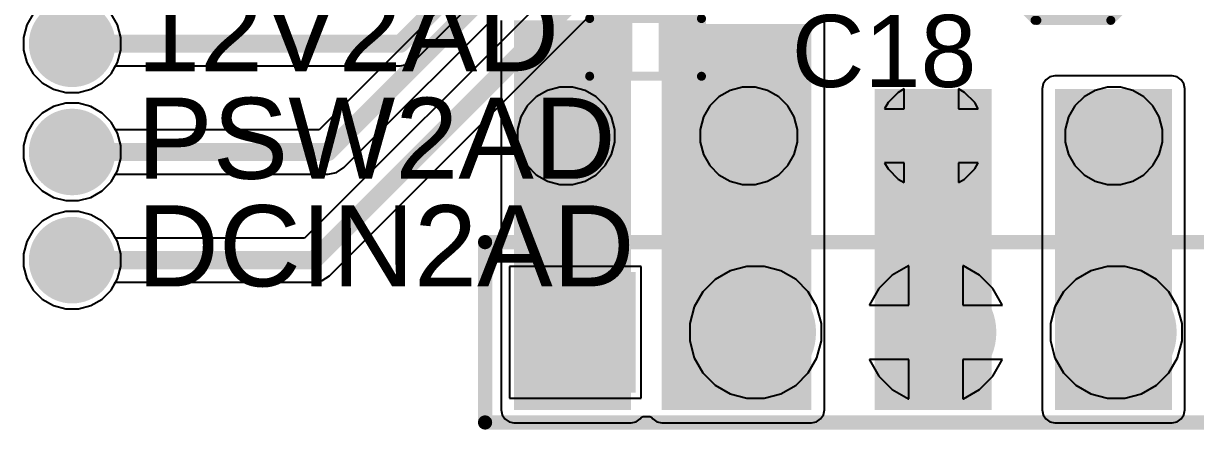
# Model space of a CAD drawing. Header units: millimetres. Extents: x 0 to 215, y 0 to 215.
# Drawn here: x 1.544 to 2.194, y 1.746 to 1.971 of the extents above; entities that cross this region are included whole.
import ezdxf

# ---------------------------------------------------------------- set-up
doc = ezdxf.new("R2010")
doc.units = ezdxf.units.MM
doc.header["$MEASUREMENT"] = 0
for name, color, linetype in [('BottomLayer', 5, 'Continuous'), ('BottomSolder', 6, 'Continuous'), ('MultiLayer', 9, 'Continuous'), ('PadHoleLayer', 156, 'Continuous'), ('TopLayer', 1, 'Continuous'), ('TopOverlay', 2, 'Continuous'), ('TopPaste', 8, 'Continuous'), ('TopSolder', 216, 'Continuous')]:
    doc.layers.add(name, color=color, linetype=linetype)
doc.styles.add('Arial', font='', dxfattribs={"height": 0.2})
doc.styles.get('Arial').set_extended_font_data('Arial')

# ---------------------------------------------------------------- blocks, each defined once
blk = doc.blocks.new('R___0402_59')
at = {"layer": 'TopLayer'}
for points in [[(-0.0275, -0.0125), (-0.0275, 0.0125), (-0.0095, 0.0125), (-0.0095, -0.0125)], [(0.0095, -0.0125), (0.0095, 0.0125), (0.0275, 0.0125), (0.0275, -0.0125)]]:
    blk.add_hatch(color=1, dxfattribs=at).paths.add_polyline_path(points)
at = {"layer": 'TopPaste'}
for points in [[(-0.0275, -0.0125), (-0.0275, 0.0125), (-0.0095, 0.0125), (-0.0095, -0.0125)], [(0.0095, -0.0125), (0.0095, 0.0125), (0.0275, 0.0125), (0.0275, -0.0125)]]:
    blk.add_hatch(color=8, dxfattribs=at).paths.add_polyline_path(points)
at = {"layer": 'TopSolder'}
for points in [[(-0.02967, -0.01467), (-0.02967, 0.01467), (-0.00733, 0.01467), (-0.00733, -0.01467)], [(0.00733, -0.01467), (0.00733, 0.01467), (0.02967, 0.01467), (0.02967, -0.01467)]]:
    blk.add_hatch(color=216, dxfattribs=at).paths.add_polyline_path(points)
at = {"layer": 'TopOverlay'}
for points, const_width in [([(-0.031, -0.016), (-0.031, 0.016)], 0.005), ([(-0.031, 0.016), (0.031, 0.016)], 0.005), ([(0.031, -0.016), (0.031, 0.016)], 0.005), ([(-0.031, -0.016), (0.031, -0.016)], 0.005), ([(-0.032, -0.017), (0.032, -0.017)], 0.000127)]:
    blk.add_lwpolyline(points, dxfattribs=dict(at, const_width=const_width))
for points, const_width in [([(-0.03225, 0.016, 1), (-0.02975, 0.016, 1)], 0.0025), ([(-0.03225, 0.016, 1), (-0.02975, 0.016, 1)], 0.0025), ([(0.02975, 0.016, 1), (0.03225, 0.016, 1)], 0.0025), ([(0.02975, 0.016, 1), (0.03225, 0.016, 1)], 0.0025), ([(-0.03225, -0.016, 1), (-0.02975, -0.016, 1)], 0.0025), ([(-0.03225, -0.016, 1), (-0.02975, -0.016, 1)], 0.0025), ([(-0.03203, -0.017, 1), (-0.03197, -0.017, 1)], 0.0000635), ([(0.02975, -0.016, 1), (0.03225, -0.016, 1)], 0.0025), ([(0.02975, -0.016, 1), (0.03225, -0.016, 1)], 0.0025), ([(0.03197, -0.017, 1), (0.03203, -0.017, 1)], 0.0000635)]:
    blk.add_lwpolyline(points, format="xyb", close=True, dxfattribs=dict(at, const_width=const_width))
blk = doc.blocks.new('T____P______TH_1_8___H_________0_92___109')
at = {"layer": 'BottomLayer'}
h = blk.add_hatch(color=5, dxfattribs=at)
edge = h.paths.add_edge_path()
edge.add_arc((0, 0), 0.02, 0, 360)
at = {"layer": 'BottomSolder'}
h = blk.add_hatch(color=6, dxfattribs=at)
edge = h.paths.add_edge_path()
edge.add_arc((0, 0), 0.024, 0, 360)
at = {"layer": 'MultiLayer'}
h = blk.add_hatch(color=9, dxfattribs=at)
edge = h.paths.add_edge_path()
edge.add_arc((0, 0), 0.02, 0, 360)
at = {"layer": 'PadHoleLayer'}
h = blk.add_hatch(color=156, dxfattribs=at)
edge = h.paths.add_edge_path()
edge.add_arc((0, 0), 0.01, 0, 360)
at = {"layer": 'TopLayer'}
h = blk.add_hatch(color=1, dxfattribs=at)
edge = h.paths.add_edge_path()
edge.add_arc((0, 0), 0.02, 0, 360)
at = {"layer": 'TopSolder'}
h = blk.add_hatch(color=216, dxfattribs=at)
edge = h.paths.add_edge_path()
edge.add_arc((0, 0), 0.024, 0, 360)
blk = doc.blocks.new('T____P______TH_1_8___H_________0_92___111')
at = {"layer": 'BottomLayer'}
h = blk.add_hatch(color=5, dxfattribs=at)
edge = h.paths.add_edge_path()
edge.add_arc((0, 0), 0.02, 0, 360)
at = {"layer": 'BottomSolder'}
h = blk.add_hatch(color=6, dxfattribs=at)
edge = h.paths.add_edge_path()
edge.add_arc((0, 0), 0.024, 0, 360)
at = {"layer": 'MultiLayer'}
h = blk.add_hatch(color=9, dxfattribs=at)
edge = h.paths.add_edge_path()
edge.add_arc((0, 0), 0.02, 0, 360)
at = {"layer": 'PadHoleLayer'}
h = blk.add_hatch(color=156, dxfattribs=at)
edge = h.paths.add_edge_path()
edge.add_arc((0, 0), 0.01, 0, 360)
at = {"layer": 'TopLayer'}
h = blk.add_hatch(color=1, dxfattribs=at)
edge = h.paths.add_edge_path()
edge.add_arc((0, 0), 0.02, 0, 360)
at = {"layer": 'TopSolder'}
h = blk.add_hatch(color=216, dxfattribs=at)
edge = h.paths.add_edge_path()
edge.add_arc((0, 0), 0.024, 0, 360)
blk = doc.blocks.new('T____P______TH_1_8___H_________0_92___114')
at = {"layer": 'BottomLayer'}
blk.add_hatch(color=5, dxfattribs=at).paths.add_polyline_path([(0.01772, 0.03543), (-0.01772, 0.03543), (-0.03543, 0.01772), (-0.03543, -0.01772), (-0.01772, -0.03543), (0.01772, -0.03543), (0.03543, -0.01772), (0.03543, 0.01772)])
at = {"layer": 'BottomSolder'}
blk.add_hatch(color=6, dxfattribs=at).paths.add_polyline_path([(0.01972, 0.03943), (-0.01972, 0.03943), (-0.03943, 0.01972), (-0.03943, -0.01972), (-0.01972, -0.03943), (0.01972, -0.03943), (0.03943, -0.01972), (0.03943, 0.01972)])
at = {"layer": 'MultiLayer'}
blk.add_hatch(color=9, dxfattribs=at).paths.add_polyline_path([(0.01772, 0.03543), (-0.01772, 0.03543), (-0.03543, 0.01772), (-0.03543, -0.01772), (-0.01772, -0.03543), (0.01772, -0.03543), (0.03543, -0.01772), (0.03543, 0.01772)])
at = {"layer": 'PadHoleLayer'}
h = blk.add_hatch(color=156, dxfattribs=at)
edge = h.paths.add_edge_path()
edge.add_arc((0, 0), 0.01811, 0, 360)
at = {"layer": 'TopLayer'}
blk.add_hatch(color=1, dxfattribs=at).paths.add_polyline_path([(0.01772, 0.03543), (-0.01772, 0.03543), (-0.03543, 0.01772), (-0.03543, -0.01772), (-0.01772, -0.03543), (0.01772, -0.03543), (0.03543, -0.01772), (0.03543, 0.01772)])
at = {"layer": 'TopSolder'}
blk.add_hatch(color=216, dxfattribs=at).paths.add_polyline_path([(0.01972, 0.03943), (-0.01972, 0.03943), (-0.03943, 0.01972), (-0.03943, -0.01972), (-0.01972, -0.03943), (0.01972, -0.03943), (0.03943, -0.01972), (0.03943, 0.01972)])
at = {"layer": 'TopOverlay', "const_width": 0.005}
for points in [[(-0.041, 0.021), (-0.02, 0.042)], [(-0.02, 0.042), (0.02, 0.042)], [(0.02, 0.042), (0.041, 0.021)], [(-0.041, -0.021), (-0.041, 0.021)], [(0.041, -0.021), (0.041, 0.021)], [(-0.041, -0.021), (-0.021, -0.041)], [(0.021, -0.041), (0.041, -0.021)], [(-0.02, -0.041), (0.021, -0.041)]]:
    blk.add_lwpolyline(points, dxfattribs=at)
at = {"layer": 'TopOverlay', "const_width": 0.0025}
for points in [[(-0.02125, 0.042, 1), (-0.01875, 0.042, 1)], [(-0.02125, 0.042, 1), (-0.01875, 0.042, 1)], [(0.01875, 0.042, 1), (0.02125, 0.042, 1)], [(0.01875, 0.042, 1), (0.02125, 0.042, 1)], [(-0.04225, 0.021, 1), (-0.03975, 0.021, 1)], [(-0.04225, 0.021, 1), (-0.03975, 0.021, 1)], [(0.03975, 0.021, 1), (0.04225, 0.021, 1)], [(0.03975, 0.021, 1), (0.04225, 0.021, 1)], [(-0.04225, -0.021, 1), (-0.03975, -0.021, 1)], [(-0.04225, -0.021, 1), (-0.03975, -0.021, 1)], [(0.03975, -0.021, 1), (0.04225, -0.021, 1)], [(0.03975, -0.021, 1), (0.04225, -0.021, 1)], [(-0.02225, -0.041, 1), (-0.01975, -0.041, 1)], [(-0.02125, -0.041, 1), (-0.01875, -0.041, 1)], [(0.01975, -0.041, 1), (0.02225, -0.041, 1)], [(0.01975, -0.041, 1), (0.02225, -0.041, 1)]]:
    blk.add_lwpolyline(points, format="xyb", close=True, dxfattribs=at)
blk = doc.blocks.new('T____P______TH_1_8___H_________0_92___115')
at = {"layer": 'BottomLayer'}
h = blk.add_hatch(color=5, dxfattribs=at)
edge = h.paths.add_edge_path()
edge.add_arc((0, 0), 0.02, 0, 360)
at = {"layer": 'BottomSolder'}
h = blk.add_hatch(color=6, dxfattribs=at)
edge = h.paths.add_edge_path()
edge.add_arc((0, 0), 0.024, 0, 360)
at = {"layer": 'MultiLayer'}
h = blk.add_hatch(color=9, dxfattribs=at)
edge = h.paths.add_edge_path()
edge.add_arc((0, 0), 0.02, 0, 360)
at = {"layer": 'PadHoleLayer'}
h = blk.add_hatch(color=156, dxfattribs=at)
edge = h.paths.add_edge_path()
edge.add_arc((0, 0), 0.01, 0, 360)
at = {"layer": 'TopLayer'}
h = blk.add_hatch(color=1, dxfattribs=at)
edge = h.paths.add_edge_path()
edge.add_arc((0, 0), 0.02, 0, 360)
at = {"layer": 'TopSolder'}
h = blk.add_hatch(color=216, dxfattribs=at)
edge = h.paths.add_edge_path()
edge.add_arc((0, 0), 0.024, 0, 360)
blk = doc.blocks.new('T____P______TH_1_8___H_________0_92___123')
at = {"layer": 'BottomLayer'}
h = blk.add_hatch(color=5, dxfattribs=at)
edge = h.paths.add_edge_path()
edge.add_arc((0, 0), 0.02, 0, 360)
at = {"layer": 'BottomSolder'}
h = blk.add_hatch(color=6, dxfattribs=at)
edge = h.paths.add_edge_path()
edge.add_arc((0, 0), 0.024, 0, 360)
at = {"layer": 'MultiLayer'}
h = blk.add_hatch(color=9, dxfattribs=at)
edge = h.paths.add_edge_path()
edge.add_arc((0, 0), 0.02, 0, 360)
at = {"layer": 'PadHoleLayer'}
h = blk.add_hatch(color=156, dxfattribs=at)
edge = h.paths.add_edge_path()
edge.add_arc((0, 0), 0.01, 0, 360)
at = {"layer": 'TopLayer'}
h = blk.add_hatch(color=1, dxfattribs=at)
edge = h.paths.add_edge_path()
edge.add_arc((0, 0), 0.02, 0, 360)
at = {"layer": 'TopSolder'}
h = blk.add_hatch(color=216, dxfattribs=at)
edge = h.paths.add_edge_path()
edge.add_arc((0, 0), 0.024, 0, 360)
blk = doc.blocks.new('T____P______TH_1_8___H_________0_92___124')
at = {"layer": 'BottomLayer'}
h = blk.add_hatch(color=5, dxfattribs=at)
edge = h.paths.add_edge_path()
edge.add_arc((0, 0), 0.02, 0, 360)
at = {"layer": 'BottomSolder'}
h = blk.add_hatch(color=6, dxfattribs=at)
edge = h.paths.add_edge_path()
edge.add_arc((0, 0), 0.024, 0, 360)
at = {"layer": 'MultiLayer'}
h = blk.add_hatch(color=9, dxfattribs=at)
edge = h.paths.add_edge_path()
edge.add_arc((0, 0), 0.02, 0, 360)
at = {"layer": 'PadHoleLayer'}
h = blk.add_hatch(color=156, dxfattribs=at)
edge = h.paths.add_edge_path()
edge.add_arc((0, 0), 0.01, 0, 360)
at = {"layer": 'TopLayer'}
h = blk.add_hatch(color=1, dxfattribs=at)
edge = h.paths.add_edge_path()
edge.add_arc((0, 0), 0.02, 0, 360)
at = {"layer": 'TopSolder'}
h = blk.add_hatch(color=216, dxfattribs=at)
edge = h.paths.add_edge_path()
edge.add_arc((0, 0), 0.024, 0, 360)
blk = doc.blocks.new('T____P______TH_1_8___H_________0_92___127')
at = {"layer": 'BottomLayer'}
h = blk.add_hatch(color=5, dxfattribs=at)
edge = h.paths.add_edge_path()
edge.add_arc((0, 0), 0.02, 0, 360)
at = {"layer": 'BottomSolder'}
h = blk.add_hatch(color=6, dxfattribs=at)
edge = h.paths.add_edge_path()
edge.add_arc((0, 0), 0.024, 0, 360)
at = {"layer": 'MultiLayer'}
h = blk.add_hatch(color=9, dxfattribs=at)
edge = h.paths.add_edge_path()
edge.add_arc((0, 0), 0.02, 0, 360)
at = {"layer": 'PadHoleLayer'}
h = blk.add_hatch(color=156, dxfattribs=at)
edge = h.paths.add_edge_path()
edge.add_arc((0, 0), 0.01, 0, 360)
at = {"layer": 'TopLayer'}
h = blk.add_hatch(color=1, dxfattribs=at)
edge = h.paths.add_edge_path()
edge.add_arc((0, 0), 0.02, 0, 360)
at = {"layer": 'TopSolder'}
h = blk.add_hatch(color=216, dxfattribs=at)
edge = h.paths.add_edge_path()
edge.add_arc((0, 0), 0.024, 0, 360)
blk = doc.blocks.new('T____P______TH_1_8___H_________0_92___129')
at = {"layer": 'BottomLayer'}
h = blk.add_hatch(color=5, dxfattribs=at)
edge = h.paths.add_edge_path()
edge.add_arc((0, 0), 0.02, 0, 360)
at = {"layer": 'BottomSolder'}
h = blk.add_hatch(color=6, dxfattribs=at)
edge = h.paths.add_edge_path()
edge.add_arc((0, 0), 0.024, 0, 360)
at = {"layer": 'MultiLayer'}
h = blk.add_hatch(color=9, dxfattribs=at)
edge = h.paths.add_edge_path()
edge.add_arc((0, 0), 0.02, 0, 360)
at = {"layer": 'PadHoleLayer'}
h = blk.add_hatch(color=156, dxfattribs=at)
edge = h.paths.add_edge_path()
edge.add_arc((0, 0), 0.01, 0, 360)
at = {"layer": 'TopLayer'}
h = blk.add_hatch(color=1, dxfattribs=at)
edge = h.paths.add_edge_path()
edge.add_arc((0, 0), 0.02, 0, 360)
at = {"layer": 'TopSolder'}
h = blk.add_hatch(color=216, dxfattribs=at)
edge = h.paths.add_edge_path()
edge.add_arc((0, 0), 0.024, 0, 360)
blk = doc.blocks.new('HDR1X6__131')
at = {"layer": 'BottomLayer'}
blk.add_hatch(color=5, dxfattribs=at).paths.add_polyline_path([(-0.02953, 0.02953), (0.02953, 0.02953), (0.02953, -0.02953), (-0.02953, -0.02953)])
h = blk.add_hatch(color=5, dxfattribs=at)
edge = h.paths.add_edge_path()
edge.add_arc((0.1, 0), 0.02953, 0, 360)
h = blk.add_hatch(color=5, dxfattribs=at)
edge = h.paths.add_edge_path()
edge.add_arc((0.2, 0), 0.02953, 0, 360)
h = blk.add_hatch(color=5, dxfattribs=at)
edge = h.paths.add_edge_path()
edge.add_arc((0.3, 0), 0.02953, 0, 360)
h = blk.add_hatch(color=5, dxfattribs=at)
edge = h.paths.add_edge_path()
edge.add_arc((0.4, 0), 0.02953, 0, 360)
h = blk.add_hatch(color=5, dxfattribs=at)
edge = h.paths.add_edge_path()
edge.add_arc((0.5, 0), 0.02953, 0, 360)
at = {"layer": 'BottomSolder'}
blk.add_hatch(color=6, dxfattribs=at).paths.add_polyline_path([(-0.03353, 0.03353), (0.03353, 0.03353), (0.03353, -0.03353), (-0.03353, -0.03353)])
h = blk.add_hatch(color=6, dxfattribs=at)
edge = h.paths.add_edge_path()
edge.add_arc((0.1, 0), 0.03353, 0, 360)
h = blk.add_hatch(color=6, dxfattribs=at)
edge = h.paths.add_edge_path()
edge.add_arc((0.2, 0), 0.03353, 0, 360)
h = blk.add_hatch(color=6, dxfattribs=at)
edge = h.paths.add_edge_path()
edge.add_arc((0.3, 0), 0.03353, 0, 360)
h = blk.add_hatch(color=6, dxfattribs=at)
edge = h.paths.add_edge_path()
edge.add_arc((0.4, 0), 0.03353, 0, 360)
h = blk.add_hatch(color=6, dxfattribs=at)
edge = h.paths.add_edge_path()
edge.add_arc((0.5, 0), 0.03353, 0, 360)
at = {"layer": 'MultiLayer'}
blk.add_hatch(color=9, dxfattribs=at).paths.add_polyline_path([(-0.02953, 0.02953), (0.02953, 0.02953), (0.02953, -0.02953), (-0.02953, -0.02953)])
h = blk.add_hatch(color=9, dxfattribs=at)
edge = h.paths.add_edge_path()
edge.add_arc((0.1, 0), 0.02953, 0, 360)
h = blk.add_hatch(color=9, dxfattribs=at)
edge = h.paths.add_edge_path()
edge.add_arc((0.2, 0), 0.02953, 0, 360)
h = blk.add_hatch(color=9, dxfattribs=at)
edge = h.paths.add_edge_path()
edge.add_arc((0.3, 0), 0.02953, 0, 360)
h = blk.add_hatch(color=9, dxfattribs=at)
edge = h.paths.add_edge_path()
edge.add_arc((0.4, 0), 0.02953, 0, 360)
h = blk.add_hatch(color=9, dxfattribs=at)
edge = h.paths.add_edge_path()
edge.add_arc((0.5, 0), 0.02953, 0, 360)
at = {"layer": 'PadHoleLayer'}
h = blk.add_hatch(color=156, dxfattribs=at)
edge = h.paths.add_edge_path()
edge.add_arc((0, 0), 0.01772, 0, 360)
h = blk.add_hatch(color=156, dxfattribs=at)
edge = h.paths.add_edge_path()
edge.add_arc((0.1, 0), 0.01772, 0, 360)
h = blk.add_hatch(color=156, dxfattribs=at)
edge = h.paths.add_edge_path()
edge.add_arc((0.2, 0), 0.01772, 0, 360)
h = blk.add_hatch(color=156, dxfattribs=at)
edge = h.paths.add_edge_path()
edge.add_arc((0.3, 0), 0.01772, 0, 360)
h = blk.add_hatch(color=156, dxfattribs=at)
edge = h.paths.add_edge_path()
edge.add_arc((0.4, 0), 0.01772, 0, 360)
h = blk.add_hatch(color=156, dxfattribs=at)
edge = h.paths.add_edge_path()
edge.add_arc((0.5, 0), 0.01772, 0, 360)
at = {"layer": 'TopLayer'}
blk.add_hatch(color=1, dxfattribs=at).paths.add_polyline_path([(-0.02953, 0.02953), (0.02953, 0.02953), (0.02953, -0.02953), (-0.02953, -0.02953)])
h = blk.add_hatch(color=1, dxfattribs=at)
edge = h.paths.add_edge_path()
edge.add_arc((0.1, 0), 0.02953, 0, 360)
h = blk.add_hatch(color=1, dxfattribs=at)
edge = h.paths.add_edge_path()
edge.add_arc((0.2, 0), 0.02953, 0, 360)
h = blk.add_hatch(color=1, dxfattribs=at)
edge = h.paths.add_edge_path()
edge.add_arc((0.3, 0), 0.02953, 0, 360)
h = blk.add_hatch(color=1, dxfattribs=at)
edge = h.paths.add_edge_path()
edge.add_arc((0.4, 0), 0.02953, 0, 360)
h = blk.add_hatch(color=1, dxfattribs=at)
edge = h.paths.add_edge_path()
edge.add_arc((0.5, 0), 0.02953, 0, 360)
at = {"layer": 'TopSolder'}
blk.add_hatch(color=216, dxfattribs=at).paths.add_polyline_path([(-0.03353, 0.03353), (0.03353, 0.03353), (0.03353, -0.03353), (-0.03353, -0.03353)])
h = blk.add_hatch(color=216, dxfattribs=at)
edge = h.paths.add_edge_path()
edge.add_arc((0.1, 0), 0.03353, 0, 360)
h = blk.add_hatch(color=216, dxfattribs=at)
edge = h.paths.add_edge_path()
edge.add_arc((0.2, 0), 0.03353, 0, 360)
h = blk.add_hatch(color=216, dxfattribs=at)
edge = h.paths.add_edge_path()
edge.add_arc((0.3, 0), 0.03353, 0, 360)
h = blk.add_hatch(color=216, dxfattribs=at)
edge = h.paths.add_edge_path()
edge.add_arc((0.4, 0), 0.03353, 0, 360)
h = blk.add_hatch(color=216, dxfattribs=at)
edge = h.paths.add_edge_path()
edge.add_arc((0.5, 0), 0.03353, 0, 360)
at = {"layer": 'TopOverlay', "const_width": 0.00787}
for points in [[(-0.05, -0.05), (-0.05, 0.05)], [(-0.05, 0.05), (0.55, 0.05)], [(0.55, -0.05), (0.55, 0.05)], [(-0.05, -0.05), (0.55, -0.05)]]:
    blk.add_lwpolyline(points, dxfattribs=at)
at = {"layer": 'TopOverlay', "const_width": 0.00394}
for points in [[(-0.05197, 0.05, 1), (-0.04803, 0.05, 1)], [(-0.05197, 0.05, 1), (-0.04803, 0.05, 1)], [(0.54803, 0.05, 1), (0.55197, 0.05, 1)], [(0.54803, 0.05, 1), (0.55197, 0.05, 1)], [(-0.05197, -0.05, 1), (-0.04803, -0.05, 1)], [(-0.05197, -0.05, 1), (-0.04803, -0.05, 1)], [(0.54803, -0.05, 1), (0.55197, -0.05, 1)], [(0.54803, -0.05, 1), (0.55197, -0.05, 1)]]:
    blk.add_lwpolyline(points, format="xyb", close=True, dxfattribs=at)

msp = doc.modelspace()

# ---------------------------------------------------------------- hatches: boundary and pattern name
at = {"layer": 'TopLayer'}
for points in [[(1.816, 1.757), (1.881, 1.757), (1.881, 1.973), (1.816, 1.973)], [(1.898, 1.757), (1.981, 1.757), (1.981, 1.971), (1.898, 1.971)], [(2.016, 1.757), (2.081, 1.757), (2.081, 1.935), (2.016, 1.935)], [(2.116, 1.757), (2.181, 1.757), (2.181, 1.935), (2.116, 1.935)]]:
    msp.add_hatch(color=1, dxfattribs=at).paths.add_polyline_path(points)

# ---------------------------------------------------------------- linework, layer by layer
at = {"layer": 'BottomLayer'}
for p, q in [((1.97219, 2.17649), (1.70793, 1.91224)), ((1.72165, 1.89135), (1.98949, 2.15919)), ((1.93535, 2.08765), (1.69993, 1.85224)), ((1.71365, 1.83135), (1.94907, 2.06676)), ((1.54939, 1.97658), (1.54584, 1.97042)), ((1.59616, 1.97042), (1.59261, 1.97658)), ((1.54584, 1.97042), (1.544, 1.96355)), ((1.598, 1.96355), (1.59616, 1.97042)), ((1.544, 1.96355), (1.544, 1.95645)), ((1.598, 1.95645), (1.598, 1.96355)), ((1.544, 1.95645), (1.54584, 1.94958)), ((1.59616, 1.94958), (1.598, 1.95645)), ((1.54584, 1.94958), (1.54939, 1.94342)), ((1.59261, 1.94342), (1.59616, 1.94958)), ((1.54939, 1.94342), (1.55442, 1.93839)), ((1.55442, 1.93839), (1.56058, 1.93484)), ((1.58142, 1.93484), (1.58758, 1.93839)), ((1.58758, 1.93839), (1.59261, 1.94342)), ((1.56058, 1.93484), (1.56745, 1.933)), ((1.56745, 1.933), (1.57455, 1.933)), ((1.57455, 1.933), (1.58142, 1.93484)), ((1.82842, 1.93061), (1.82339, 1.92558)), ((1.83458, 1.93416), (1.82842, 1.93061)), ((1.84145, 1.936), (1.83458, 1.93416)), ((1.84855, 1.936), (1.84145, 1.936)), ((1.85542, 1.93416), (1.84855, 1.936)), ((1.86158, 1.93061), (1.85542, 1.93416)), ((1.86661, 1.92558), (1.86158, 1.93061)), ((1.92967, 1.93061), (1.92464, 1.92558)), ((1.93583, 1.93416), (1.92967, 1.93061)), ((1.9427, 1.936), (1.93583, 1.93416)), ((1.9498, 1.936), (1.9427, 1.936)), ((1.95667, 1.93416), (1.9498, 1.936)), ((1.96283, 1.93061), (1.95667, 1.93416)), ((1.96786, 1.92558), (1.96283, 1.93061)), ((2.02908, 1.93301), (2.02349, 1.92742)), ((2.0325, 1.93498), (2.02908, 1.93301)), ((2.0325, 1.924), (2.0325, 1.93498)), ((2.06592, 1.93301), (2.0625, 1.93498)), ((2.0625, 1.93498), (2.0625, 1.924)), ((2.07151, 1.92742), (2.06592, 1.93301)), ((2.13217, 1.93061), (2.12714, 1.92558)), ((2.13833, 1.93416), (2.13217, 1.93061)), ((2.1452, 1.936), (2.13833, 1.93416)), ((2.1523, 1.936), (2.1452, 1.936)), ((2.15917, 1.93416), (2.1523, 1.936)), ((2.16533, 1.93061), (2.15917, 1.93416)), ((2.17036, 1.92558), (2.16533, 1.93061)), ((1.56058, 1.92516), (1.55442, 1.92161)), ((1.56745, 1.927), (1.56058, 1.92516)), ((1.57455, 1.927), (1.56745, 1.927)), ((1.58142, 1.92516), (1.57455, 1.927)), ((1.58758, 1.92161), (1.58142, 1.92516)), ((1.82339, 1.92558), (1.81984, 1.91942)), ((1.87016, 1.91942), (1.86661, 1.92558)), ((1.92464, 1.92558), (1.92109, 1.91942)), ((1.97141, 1.91942), (1.96786, 1.92558)), ((2.02349, 1.92742), (2.02152, 1.924)), ((2.02152, 1.924), (2.0325, 1.924)), ((2.0625, 1.924), (2.07348, 1.924)), ((2.07348, 1.924), (2.07151, 1.92742)), ((2.12714, 1.92558), (2.12359, 1.91942)), ((2.17391, 1.91942), (2.17036, 1.92558)), ((1.55442, 1.92161), (1.54939, 1.91658)), ((1.59261, 1.91658), (1.58758, 1.92161)), ((1.81984, 1.91942), (1.818, 1.91255)), ((1.872, 1.91255), (1.87016, 1.91942)), ((1.92109, 1.91942), (1.91925, 1.91255)), ((1.97325, 1.91255), (1.97141, 1.91942)), ((2.12359, 1.91942), (2.12175, 1.91255)), ((2.17575, 1.91255), (2.17391, 1.91942)), ((1.54939, 1.91658), (1.54584, 1.91042)), ((1.59511, 1.91224), (1.59261, 1.91658)), ((1.70793, 1.91224), (1.59511, 1.91224)), ((1.818, 1.91255), (1.818, 1.90545)), ((1.872, 1.90545), (1.872, 1.91255)), ((1.91925, 1.91255), (1.91925, 1.90545)), ((1.97325, 1.90545), (1.97325, 1.91255)), ((2.12175, 1.91255), (2.12175, 1.90545)), ((2.17575, 1.90545), (2.17575, 1.91255)), ((1.54584, 1.91042), (1.544, 1.90355)), ((1.818, 1.90545), (1.81984, 1.89858)), ((1.87016, 1.89858), (1.872, 1.90545)), ((1.91925, 1.90545), (1.92109, 1.89858)), ((1.97141, 1.89858), (1.97325, 1.90545)), ((2.12175, 1.90545), (2.12359, 1.89858)), ((2.17391, 1.89858), (2.17575, 1.90545)), ((1.544, 1.90355), (1.544, 1.89645)), ((1.81984, 1.89858), (1.82339, 1.89242)), ((1.86661, 1.89242), (1.87016, 1.89858)), ((1.92109, 1.89858), (1.92464, 1.89242)), ((1.96786, 1.89242), (1.97141, 1.89858)), ((2.12359, 1.89858), (2.12714, 1.89242)), ((2.17036, 1.89242), (2.17391, 1.89858)), ((1.544, 1.89645), (1.54584, 1.88958)), ((1.82339, 1.89242), (1.82842, 1.88739)), ((1.86158, 1.88739), (1.86661, 1.89242)), ((1.92464, 1.89242), (1.92967, 1.88739)), ((1.96283, 1.88739), (1.96786, 1.89242)), ((2.0325, 1.894), (2.02152, 1.894)), ((2.02152, 1.894), (2.02349, 1.89058)), ((2.0325, 1.88302), (2.0325, 1.894)), ((2.07348, 1.894), (2.0625, 1.894)), ((2.0625, 1.894), (2.0625, 1.88302)), ((2.07151, 1.89058), (2.07348, 1.894)), ((2.12714, 1.89242), (2.13217, 1.88739)), ((2.16533, 1.88739), (2.17036, 1.89242)), ((1.54584, 1.88958), (1.54939, 1.88342)), ((1.59261, 1.88342), (1.59511, 1.88776)), ((1.59511, 1.88776), (1.713, 1.88776)), ((1.713, 1.88776), (1.71768, 1.8887)), ((1.71768, 1.8887), (1.72165, 1.89135)), ((1.82842, 1.88739), (1.83458, 1.88384)), ((1.85542, 1.88384), (1.86158, 1.88739)), ((1.92967, 1.88739), (1.93583, 1.88384)), ((1.95667, 1.88384), (1.96283, 1.88739)), ((2.02349, 1.89058), (2.02908, 1.88499)), ((2.06592, 1.88499), (2.07151, 1.89058)), ((2.13217, 1.88739), (2.13833, 1.88384)), ((2.15917, 1.88384), (2.16533, 1.88739)), ((1.54939, 1.88342), (1.55442, 1.87839)), ((1.58758, 1.87839), (1.59261, 1.88342)), ((1.83458, 1.88384), (1.84145, 1.882)), ((1.84145, 1.882), (1.84855, 1.882)), ((1.84855, 1.882), (1.85542, 1.88384)), ((1.93583, 1.88384), (1.9427, 1.882)), ((1.9427, 1.882), (1.9498, 1.882)), ((1.9498, 1.882), (1.95667, 1.88384)), ((2.02908, 1.88499), (2.0325, 1.88302)), ((2.0625, 1.88302), (2.06592, 1.88499)), ((2.13833, 1.88384), (2.1452, 1.882)), ((2.1452, 1.882), (2.1523, 1.882)), ((2.1523, 1.882), (2.15917, 1.88384)), ((1.55442, 1.87839), (1.56058, 1.87484)), ((1.56058, 1.87484), (1.56745, 1.873)), ((1.56745, 1.873), (1.57455, 1.873)), ((1.57455, 1.873), (1.58142, 1.87484)), ((1.58142, 1.87484), (1.58758, 1.87839)), ((1.56745, 1.867), (1.56058, 1.86516)), ((1.57455, 1.867), (1.56745, 1.867)), ((1.58142, 1.86516), (1.57455, 1.867)), ((1.55442, 1.86161), (1.54939, 1.85658)), ((1.56058, 1.86516), (1.55442, 1.86161)), ((1.58758, 1.86161), (1.58142, 1.86516)), ((1.59261, 1.85658), (1.58758, 1.86161)), ((1.54939, 1.85658), (1.54584, 1.85042)), ((1.59511, 1.85224), (1.59261, 1.85658)), ((1.54584, 1.85042), (1.544, 1.84355)), ((1.69993, 1.85224), (1.59511, 1.85224)), ((1.544, 1.84355), (1.544, 1.83645)), ((1.544, 1.83645), (1.54584, 1.82958)), ((1.88653, 1.83653), (1.81347, 1.83653)), ((1.81347, 1.83653), (1.81347, 1.76347)), ((1.88653, 1.76347), (1.88653, 1.83653)), ((1.9359, 1.83404), (1.92757, 1.82923)), ((1.94519, 1.83653), (1.9359, 1.83404)), ((1.95481, 1.83653), (1.94519, 1.83653)), ((1.9641, 1.83404), (1.95481, 1.83653)), ((1.97243, 1.82923), (1.9641, 1.83404)), ((2.03474, 1.83683), (2.02573, 1.83163)), ((2.035, 1.8369), (2.03474, 1.83683)), ((2.035, 1.815), (2.035, 1.8369)), ((2.06526, 1.83683), (2.065, 1.8369)), ((2.065, 1.8369), (2.065, 1.815)), ((2.07427, 1.83163), (2.06526, 1.83683)), ((2.1359, 1.83404), (2.12757, 1.82923)), ((2.14519, 1.83653), (2.1359, 1.83404)), ((2.15481, 1.83653), (2.14519, 1.83653)), ((2.1641, 1.83404), (2.15481, 1.83653)), ((2.17243, 1.82923), (2.1641, 1.83404)), ((1.54584, 1.82958), (1.54939, 1.82342)), ((1.59261, 1.82342), (1.59511, 1.82776)), ((1.59511, 1.82776), (1.705, 1.82776)), ((1.705, 1.82776), (1.70968, 1.8287)), ((1.70968, 1.8287), (1.71365, 1.83135)), ((1.92757, 1.82923), (1.92077, 1.82243)), ((1.97923, 1.82243), (1.97243, 1.82923)), ((2.02573, 1.83163), (2.01837, 1.82427)), ((2.08163, 1.82427), (2.07427, 1.83163)), ((2.12757, 1.82923), (2.12077, 1.82243)), ((2.17923, 1.82243), (2.17243, 1.82923)), ((1.54939, 1.82342), (1.55442, 1.81839)), ((1.58758, 1.81839), (1.59261, 1.82342)), ((1.92077, 1.82243), (1.91596, 1.8141)), ((1.98404, 1.8141), (1.97923, 1.82243)), ((2.01837, 1.82427), (2.01317, 1.81526)), ((2.08683, 1.81526), (2.08163, 1.82427)), ((2.12077, 1.82243), (2.11596, 1.8141)), ((2.18404, 1.8141), (2.17923, 1.82243)), ((1.55442, 1.81839), (1.56058, 1.81484)), ((1.56058, 1.81484), (1.56745, 1.813)), ((1.57455, 1.813), (1.58142, 1.81484)), ((1.58142, 1.81484), (1.58758, 1.81839)), ((1.91596, 1.8141), (1.91347, 1.80481)), ((1.98653, 1.80481), (1.98404, 1.8141)), ((2.01317, 1.81526), (2.0131, 1.815)), ((2.0131, 1.815), (2.035, 1.815)), ((2.065, 1.815), (2.0869, 1.815)), ((2.0869, 1.815), (2.08683, 1.81526)), ((2.11596, 1.8141), (2.11347, 1.80481)), ((2.18653, 1.80481), (2.18404, 1.8141)), ((1.56745, 1.813), (1.57455, 1.813)), ((1.91347, 1.80481), (1.91347, 1.79519)), ((1.98653, 1.79519), (1.98653, 1.80481)), ((2.11347, 1.80481), (2.11347, 1.79519)), ((2.18653, 1.79519), (2.18653, 1.80481)), ((1.91347, 1.79519), (1.91596, 1.7859)), ((1.98404, 1.7859), (1.98653, 1.79519)), ((2.11347, 1.79519), (2.11596, 1.7859)), ((2.18404, 1.7859), (2.18653, 1.79519)), ((1.91596, 1.7859), (1.92077, 1.77757)), ((1.97923, 1.77757), (1.98404, 1.7859)), ((2.035, 1.785), (2.0131, 1.785)), ((2.0131, 1.785), (2.01317, 1.78474)), ((2.01317, 1.78474), (2.01837, 1.77573)), ((2.035, 1.7631), (2.035, 1.785)), ((2.0869, 1.785), (2.065, 1.785)), ((2.065, 1.785), (2.065, 1.7631)), ((2.08163, 1.77573), (2.08683, 1.78474)), ((2.08683, 1.78474), (2.0869, 1.785)), ((2.11596, 1.7859), (2.12077, 1.77757)), ((2.17923, 1.77757), (2.18404, 1.7859)), ((1.92077, 1.77757), (1.92757, 1.77077)), ((1.97243, 1.77077), (1.97923, 1.77757)), ((2.01837, 1.77573), (2.02573, 1.76837)), ((2.07427, 1.76837), (2.08163, 1.77573)), ((2.12077, 1.77757), (2.12757, 1.77077)), ((2.17243, 1.77077), (2.17923, 1.77757)), ((1.92757, 1.77077), (1.9359, 1.76596)), ((1.9641, 1.76596), (1.97243, 1.77077)), ((2.02573, 1.76837), (2.03474, 1.76317)), ((2.06526, 1.76317), (2.07427, 1.76837)), ((2.12757, 1.77077), (2.1359, 1.76596)), ((2.1641, 1.76596), (2.17243, 1.77077)), ((1.81347, 1.76347), (1.88653, 1.76347)), ((1.9359, 1.76596), (1.94519, 1.76347)), ((1.94519, 1.76347), (1.95481, 1.76347)), ((1.95481, 1.76347), (1.9641, 1.76596)), ((2.03474, 1.76317), (2.035, 1.7631)), ((2.065, 1.7631), (2.06526, 1.76317)), ((2.1359, 1.76596), (2.14519, 1.76347)), ((2.14519, 1.76347), (2.15481, 1.76347)), ((2.15481, 1.76347), (2.1641, 1.76596))]:
    msp.add_line(p, q, dxfattribs=at)
at = {"layer": 'BottomLayer', "const_width": 0.01}
for points in [[(1.713, 1.9), (1.991, 2.178)], [(1.705, 1.84), (1.944, 2.079)], [(1.571, 1.9), (1.713, 1.9)], [(1.571, 1.84), (1.705, 1.84)]]:
    msp.add_lwpolyline(points, dxfattribs=at)
at = {"layer": 'BottomLayer', "const_width": 0.005}
for points in [[(1.5685, 1.9, 1), (1.5735, 1.9, 1)], [(1.7105, 1.9, 1), (1.7155, 1.9, 1)], [(1.7105, 1.9, 1), (1.7155, 1.9, 1)], [(1.5685, 1.84, 1), (1.5735, 1.84, 1)], [(1.7025, 1.84, 1), (1.7075, 1.84, 1)], [(1.7025, 1.84, 1), (1.7075, 1.84, 1)]]:
    msp.add_lwpolyline(points, format="xyb", close=True, dxfattribs=at)
at = {"layer": 'TopLayer'}
for p, q in [((1.76165, 1.95135), (1.86101, 2.05071)), ((1.54939, 1.97658), (1.54584, 1.97042)), ((1.54584, 1.97042), (1.544, 1.96355)), ((1.80886, 1.973), (1.80886, 1.757)), ((1.98814, 1.971), (1.98759, 1.97373)), ((1.98814, 1.757), (1.98814, 1.971)), ((1.544, 1.96355), (1.544, 1.95645)), ((1.544, 1.95645), (1.54584, 1.94958)), ((1.75768, 1.9487), (1.76165, 1.95135)), ((1.54584, 1.94958), (1.54939, 1.94342)), ((1.59261, 1.94342), (1.59511, 1.94776)), ((1.59511, 1.94776), (1.753, 1.94776)), ((1.753, 1.94776), (1.75768, 1.9487)), ((1.54939, 1.94342), (1.55442, 1.93839)), ((1.55442, 1.93839), (1.56058, 1.93484)), ((1.58142, 1.93484), (1.58758, 1.93839)), ((1.58758, 1.93839), (1.59261, 1.94342)), ((2.10941, 1.93773), (2.10886, 1.935)), ((2.11095, 1.94005), (2.10941, 1.93773)), ((2.11327, 1.94159), (2.11095, 1.94005)), ((2.116, 1.94214), (2.11327, 1.94159)), ((2.181, 1.94214), (2.116, 1.94214)), ((2.18373, 1.94159), (2.181, 1.94214)), ((2.18605, 1.94005), (2.18373, 1.94159)), ((2.18759, 1.93773), (2.18605, 1.94005)), ((2.18814, 1.935), (2.18759, 1.93773)), ((1.56058, 1.93484), (1.56745, 1.933)), ((1.56745, 1.933), (1.57455, 1.933)), ((1.57455, 1.933), (1.58142, 1.93484)), ((2.02908, 1.93301), (2.02349, 1.92742)), ((2.0325, 1.93498), (2.02908, 1.93301)), ((2.0325, 1.924), (2.0325, 1.93498)), ((2.06592, 1.93301), (2.0625, 1.93498)), ((2.0625, 1.93498), (2.0625, 1.924)), ((2.07151, 1.92742), (2.06592, 1.93301)), ((2.10886, 1.935), (2.10886, 1.757)), ((2.18814, 1.757), (2.18814, 1.935)), ((1.56058, 1.92516), (1.55442, 1.92161)), ((1.56745, 1.927), (1.56058, 1.92516)), ((1.57455, 1.927), (1.56745, 1.927)), ((1.58142, 1.92516), (1.57455, 1.927)), ((1.58758, 1.92161), (1.58142, 1.92516)), ((2.02349, 1.92742), (2.02152, 1.924)), ((2.02152, 1.924), (2.0325, 1.924)), ((2.0625, 1.924), (2.07348, 1.924)), ((2.07348, 1.924), (2.07151, 1.92742)), ((1.55442, 1.92161), (1.54939, 1.91658)), ((1.59261, 1.91658), (1.58758, 1.92161)), ((1.54939, 1.91658), (1.54584, 1.91042)), ((1.59616, 1.91042), (1.59261, 1.91658)), ((1.54584, 1.91042), (1.544, 1.90355)), ((1.598, 1.90355), (1.59616, 1.91042)), ((1.544, 1.90355), (1.544, 1.89645)), ((1.598, 1.89645), (1.598, 1.90355)), ((1.544, 1.89645), (1.54584, 1.88958)), ((1.59616, 1.88958), (1.598, 1.89645)), ((2.0325, 1.894), (2.02152, 1.894)), ((2.02152, 1.894), (2.02349, 1.89058)), ((2.0325, 1.88302), (2.0325, 1.894)), ((2.07348, 1.894), (2.0625, 1.894)), ((2.0625, 1.894), (2.0625, 1.88302)), ((2.07151, 1.89058), (2.07348, 1.894)), ((1.54584, 1.88958), (1.54939, 1.88342)), ((1.59261, 1.88342), (1.59616, 1.88958)), ((2.02349, 1.89058), (2.02908, 1.88499)), ((2.06592, 1.88499), (2.07151, 1.89058)), ((1.54939, 1.88342), (1.55442, 1.87839)), ((1.58758, 1.87839), (1.59261, 1.88342)), ((2.02908, 1.88499), (2.0325, 1.88302)), ((2.0625, 1.88302), (2.06592, 1.88499)), ((1.55442, 1.87839), (1.56058, 1.87484)), ((1.56058, 1.87484), (1.56745, 1.873)), ((1.56745, 1.873), (1.57455, 1.873)), ((1.57455, 1.873), (1.58142, 1.87484)), ((1.58142, 1.87484), (1.58758, 1.87839)), ((1.56745, 1.867), (1.56058, 1.86516)), ((1.57455, 1.867), (1.56745, 1.867)), ((1.58142, 1.86516), (1.57455, 1.867)), ((1.55442, 1.86161), (1.54939, 1.85658)), ((1.56058, 1.86516), (1.55442, 1.86161)), ((1.58758, 1.86161), (1.58142, 1.86516)), ((1.59261, 1.85658), (1.58758, 1.86161)), ((1.54939, 1.85658), (1.54584, 1.85042)), ((1.59616, 1.85042), (1.59261, 1.85658)), ((1.54584, 1.85042), (1.544, 1.84355)), ((1.598, 1.84355), (1.59616, 1.85042)), ((1.544, 1.84355), (1.544, 1.83645)), ((1.598, 1.83645), (1.598, 1.84355)), ((1.544, 1.83645), (1.54584, 1.82958)), ((1.59616, 1.82958), (1.598, 1.83645)), ((2.03474, 1.83683), (2.02573, 1.83163)), ((2.035, 1.8369), (2.03474, 1.83683)), ((2.035, 1.815), (2.035, 1.8369)), ((2.06526, 1.83683), (2.065, 1.8369)), ((2.065, 1.8369), (2.065, 1.815)), ((2.07427, 1.83163), (2.06526, 1.83683)), ((1.54584, 1.82958), (1.54939, 1.82342)), ((1.59261, 1.82342), (1.59616, 1.82958)), ((2.02573, 1.83163), (2.01837, 1.82427)), ((2.08163, 1.82427), (2.07427, 1.83163)), ((1.54939, 1.82342), (1.55442, 1.81839)), ((1.58758, 1.81839), (1.59261, 1.82342)), ((2.01837, 1.82427), (2.01317, 1.81526)), ((2.08683, 1.81526), (2.08163, 1.82427)), ((1.55442, 1.81839), (1.56058, 1.81484)), ((1.56058, 1.81484), (1.56745, 1.813)), ((1.57455, 1.813), (1.58142, 1.81484)), ((1.58142, 1.81484), (1.58758, 1.81839)), ((2.01317, 1.81526), (2.0131, 1.815)), ((2.0131, 1.815), (2.035, 1.815)), ((2.065, 1.815), (2.0869, 1.815)), ((2.0869, 1.815), (2.08683, 1.81526)), ((1.56745, 1.813), (1.57455, 1.813)), ((2.035, 1.785), (2.0131, 1.785)), ((2.0131, 1.785), (2.01317, 1.78474)), ((2.01317, 1.78474), (2.01837, 1.77573)), ((2.035, 1.7631), (2.035, 1.785)), ((2.0869, 1.785), (2.065, 1.785)), ((2.065, 1.785), (2.065, 1.7631)), ((2.08163, 1.77573), (2.08683, 1.78474)), ((2.08683, 1.78474), (2.0869, 1.785)), ((2.01837, 1.77573), (2.02573, 1.76837)), ((2.07427, 1.76837), (2.08163, 1.77573)), ((2.02573, 1.76837), (2.03474, 1.76317)), ((2.06526, 1.76317), (2.07427, 1.76837)), ((2.03474, 1.76317), (2.035, 1.7631)), ((2.065, 1.7631), (2.06526, 1.76317)), ((1.80886, 1.757), (1.80941, 1.75427)), ((1.98759, 1.75427), (1.98814, 1.757)), ((2.10886, 1.757), (2.10941, 1.75427)), ((2.18759, 1.75427), (2.18814, 1.757)), ((1.80941, 1.75427), (1.81095, 1.75195)), ((1.81095, 1.75195), (1.81327, 1.75041)), ((1.81327, 1.75041), (1.816, 1.74986)), ((1.816, 1.74986), (1.881, 1.74986)), ((1.881, 1.74986), (1.88373, 1.75041)), ((1.88373, 1.75041), (1.88605, 1.75195)), ((1.88605, 1.75195), (1.88672, 1.75296)), ((1.88672, 1.75296), (1.88769, 1.75323)), ((1.88769, 1.75323), (1.89131, 1.75323)), ((1.89131, 1.75323), (1.89228, 1.75296)), ((1.89228, 1.75296), (1.89295, 1.75195)), ((1.89295, 1.75195), (1.89527, 1.75041)), ((1.89527, 1.75041), (1.898, 1.74986)), ((1.898, 1.74986), (1.981, 1.74986)), ((1.981, 1.74986), (1.98373, 1.75041)), ((1.98373, 1.75041), (1.98605, 1.75195)), ((1.98605, 1.75195), (1.98759, 1.75427)), ((2.10941, 1.75427), (2.11095, 1.75195)), ((2.11095, 1.75195), (2.11327, 1.75041)), ((2.11327, 1.75041), (2.116, 1.74986)), ((2.116, 1.74986), (2.181, 1.74986)), ((2.181, 1.74986), (2.18373, 1.75041)), ((2.18373, 1.75041), (2.18605, 1.75195)), ((2.18605, 1.75195), (2.18759, 1.75427))]:
    msp.add_line(p, q, dxfattribs=at)
at = {"layer": 'TopLayer', "const_width": 0.01}
for points in [[(1.753, 1.96), (1.85236, 2.05936)], [(1.9075, 1.958), (1.9075, 1.9955)], [(1.571, 1.96), (1.753, 1.96)]]:
    msp.add_lwpolyline(points, dxfattribs=at)
at = {"layer": 'TopLayer', "const_width": 0.005}
for points in [[(1.5685, 1.96, 1), (1.5735, 1.96, 1)], [(1.7505, 1.96, 1), (1.7555, 1.96, 1)], [(1.7505, 1.96, 1), (1.7555, 1.96, 1)], [(1.905, 1.958, 1), (1.91, 1.958, 1)]]:
    msp.add_lwpolyline(points, format="xyb", close=True, dxfattribs=at)

# ---------------------------------------------------------------- block references
for name, p in [('T____P______TH_1_8___H_________0_92___114', (2.126, 2.014)), ('T____P______TH_1_8___H_________0_92___109', (1.571, 1.96)), ('R___0402_59', (1.889, 1.958)), ('T____P______TH_1_8___H_________0_92___129', (1.845, 1.909)), ('T____P______TH_1_8___H_________0_92___124', (1.94625, 1.909)), ('T____P______TH_1_8___H_________0_92___123', (2.0475, 1.909)), ('T____P______TH_1_8___H_________0_92___127', (2.14875, 1.909)), ('T____P______TH_1_8___H_________0_92___111', (1.571, 1.9)), ('T____P______TH_1_8___H_________0_92___115', (1.571, 1.84)), ('HDR1X6__131', (1.85, 1.8))]:
    msp.add_blockref(name, p)

# ---------------------------------------------------------------- texts
at = {"layer": 'TopOverlay', "style": 'Arial'}
for s, height, p in [('12V2AD', 0.045, (1.607, 1.94478)), ('C18', 0.04, (1.97002, 1.93601)), ('PSW2AD', 0.045, (1.607, 1.88511)), ('DCIN2AD', 0.045, (1.607, 1.82548))]:
    msp.add_text(s, height=height, dxfattribs=at).set_placement(p)

doc.saveas('drawing.dxf')
